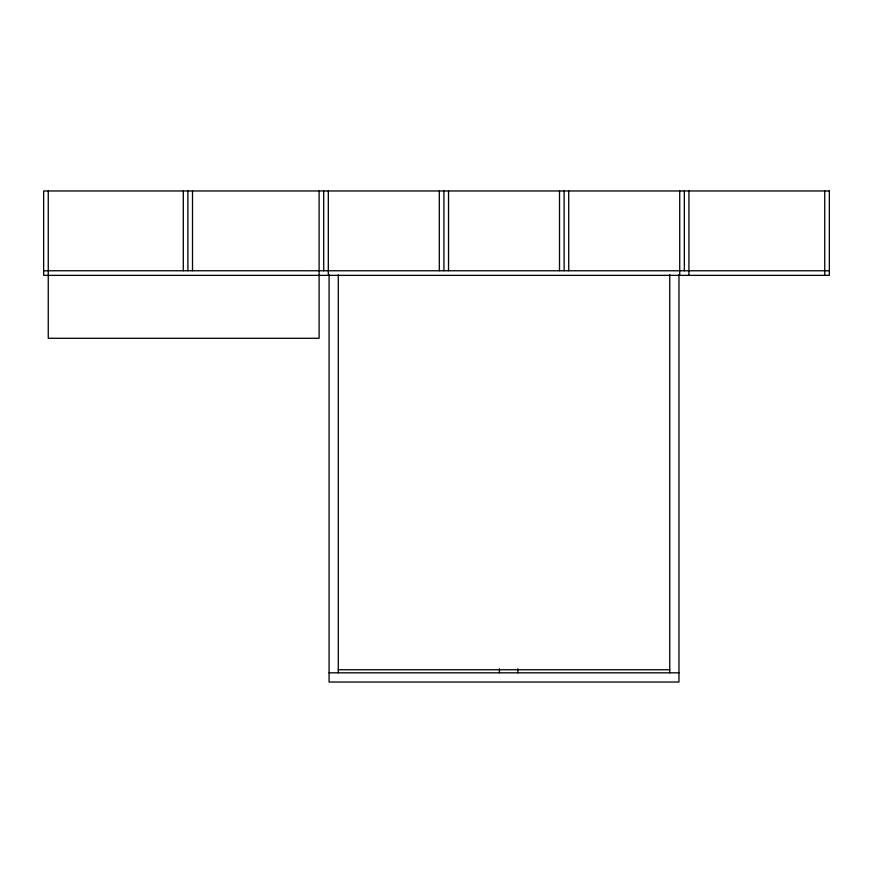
<?xml version="1.0" encoding="UTF-8"?>
<svg xmlns="http://www.w3.org/2000/svg" width="873" height="873" viewBox="0 0 873 873"><rect width="100%" height="100%" fill="white"/><g stroke="black" fill="none" stroke-linecap="round" stroke-linejoin="round"><path stroke-width="1.31" d="M43.65 270.761L829.35 270.772M338.288 669.755L669.755 669.755M329.077 672.821L678.965 672.821M824.745 190.969L824.745 275.366M688.939 190.969L688.939 275.366M684.334 190.969L684.334 270.772M679.729 190.969L679.729 275.366M678.965 274.515L678.965 682.031L329.077 682.031L329.077 274.515M669.755 274.515L669.755 672.821M568.727 190.969L568.727 270.761M564.122 190.969L564.122 270.761M559.517 190.969L559.517 270.761M517.831 668.74L517.831 672.821M499.421 668.74L499.421 672.821M448.526 190.969L448.526 270.761M443.921 190.969L443.921 270.761M439.315 190.969L439.315 270.761M338.288 274.766L338.288 672.821M328.313 190.969L328.313 275.366M323.708 190.969L323.708 270.761M319.103 190.969L319.103 338.288L48.255 338.288L48.255 190.969M192.507 190.969L192.507 270.761M187.902 190.969L187.902 270.761M183.297 190.969L183.297 270.761M829.35 190.969L43.65 190.969L43.65 275.366L829.35 275.366L829.35 190.969"/></g></svg>
